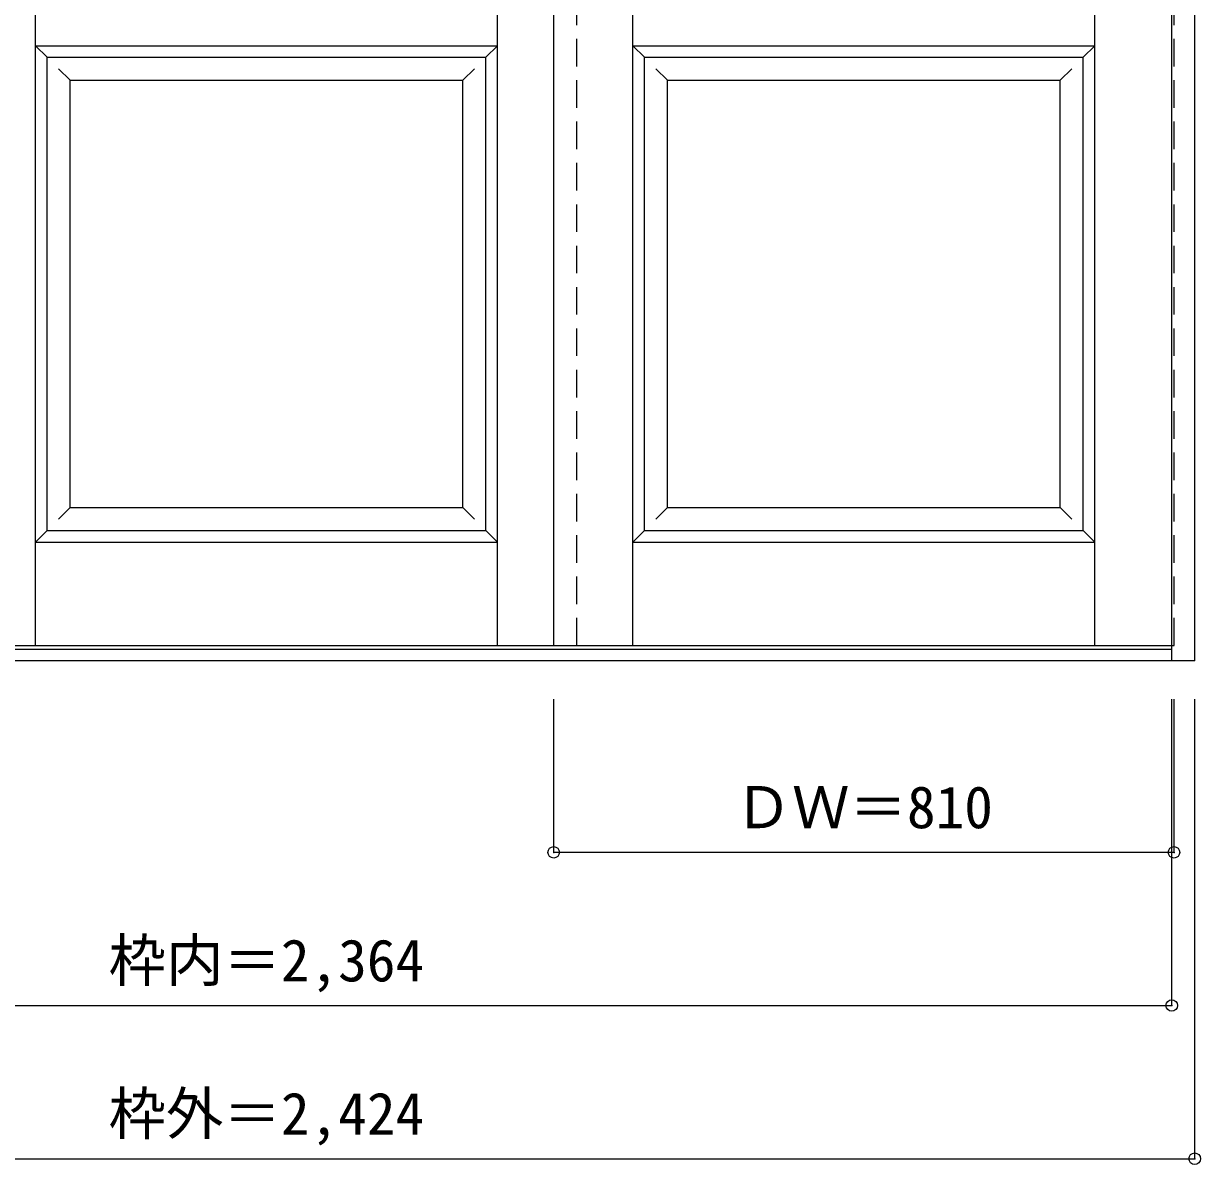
# Model space of a CAD drawing. Units: millimetres, scale not verified. Extents: x -1738 to 1238, y -2019 to 893.
# Drawn here: x -299 to 1238, y -2019 to -529 of the extents above; entities that cross this region are included whole.
import ezdxf
from ezdxf.enums import TextEntityAlignment as Align

# ---------------------------------------------------------------- set-up
doc = ezdxf.new("R2010")
doc.units = ezdxf.units.MM
doc.header["$LTSCALE"] = 30
doc.header["$PDMODE"] = 32
doc.header["$PDSIZE"] = 15
doc.linetypes.add('DASHED1', pattern=[1.8, 1.2, -0.6])
doc.layers.add('0-0', color=4, linetype='DASHED1')
doc.layers.add('0-1_寸法', color=7, linetype='Continuous')
doc.styles.add('ＭＳ ゴシック', font='')
doc.styles.get('ＭＳ ゴシック').set_extended_font_data('MS Gothic')

msp = doc.modelspace()

# ---------------------------------------------------------------- linework, layer by layer
at = {"layer": '0-0', "color": 3, "linetype": 'Continuous'}
for p, q in [((1200.73, -1361.31), (1200.73, 885.69)), ((1230.73, -1361.31), (1230.73, 885.69)), ((393.73, -1341.31), (393.73, 841.69)), ((-267.77, -573.31), (305.23, -573.31)), ((-267.77, -1191.31), (-267.77, -573.31)), ((305.23, -1191.31), (305.23, -573.31)), ((512.23, -573.31), (1085.23, -573.31)), ((512.23, -1191.31), (512.23, -573.31)), ((1085.23, -1191.31), (1085.23, -573.31)), ((-267.77, -1191.31), (305.23, -1191.31)), ((512.23, -1191.31), (1085.23, -1191.31)), ((-1163.27, -1341.31), (1200.73, -1341.31)), ((1200.73, -1346.31), (-1163.27, -1346.31)), ((1230.73, -1361.31), (-1193.27, -1361.31))]:
    msp.add_line(p, q, dxfattribs=at)
at = {"layer": '0-0', "color": 7, "linetype": 'Continuous'}
for p, q in [((-282.77, -1341.31), (-282.77, 841.69)), ((320.23, -1341.31), (320.23, 841.69)), ((497.23, -1341.31), (497.23, 841.69)), ((1100.23, -1341.31), (1100.23, 841.69)), ((-282.77, -558.31), (-267.77, -573.31)), ((-282.77, -558.31), (320.23, -558.31)), ((320.23, -558.31), (305.23, -573.31)), ((497.23, -558.31), (512.23, -573.31)), ((497.23, -558.31), (1100.23, -558.31)), ((1100.23, -558.31), (1085.23, -573.31)), ((-252.77, -588.31), (-237.77, -603.31)), ((290.23, -588.31), (275.23, -603.31)), ((527.23, -588.31), (542.23, -603.31)), ((1070.23, -588.31), (1055.23, -603.31)), ((-237.77, -1161.31), (-237.77, -603.31)), ((-237.77, -603.31), (275.23, -603.31)), ((275.23, -1161.31), (275.23, -603.31)), ((542.23, -1161.31), (542.23, -603.31)), ((542.23, -603.31), (1055.23, -603.31)), ((1055.23, -1161.31), (1055.23, -603.31)), ((-237.77, -1161.31), (-252.77, -1176.31)), ((-237.77, -1161.31), (275.23, -1161.31)), ((275.23, -1161.31), (290.23, -1176.31)), ((542.23, -1161.31), (527.23, -1176.31)), ((542.23, -1161.31), (1055.23, -1161.31)), ((1055.23, -1161.31), (1070.23, -1176.31)), ((-267.77, -1191.31), (-282.77, -1206.31)), ((305.23, -1191.31), (320.23, -1206.31)), ((512.23, -1191.31), (497.23, -1206.31)), ((1085.23, -1191.31), (1100.23, -1206.31)), ((-282.77, -1206.31), (320.23, -1206.31)), ((497.23, -1206.31), (1100.23, -1206.31))]:
    msp.add_line(p, q, dxfattribs=at)
at = {"layer": '0-0'}
for p, q in [((423.73, -1341.31), (423.73, 841.69)), ((1200.73, -1341.31), (1203.73, -1341.31))]:
    msp.add_line(p, q, dxfattribs=at)
msp.add_lwpolyline([(1203.73, -1341.31), (1203.73, 841.69), (1200.73, 841.69)], dxfattribs=at)
at = {"layer": '0-1_寸法', "color": 4}
for p, q in [((393.73, -1611.31), (393.73, -1411.31)), ((1203.73, -1611.31), (1203.73, -1411.31)), ((1203.73, -1611.31), (393.73, -1611.31))]:
    msp.add_line(p, q, dxfattribs=at)
for points in [[(-1193.27, -2011.31), (1230.73, -2011.31), (1230.73, -1411.31)], [(-1163.27, -1811.31), (1200.73, -1811.31), (1200.73, -1411.31)]]:
    msp.add_lwpolyline(points, dxfattribs=at)
at = {"layer": '0-1_寸法'}
for p in [(393.73, -1611.31), (1203.73, -1611.31), (1200.73, -1811.31), (1230.73, -2011.31)]:
    msp.add_point(p, dxfattribs=at)

# ---------------------------------------------------------------- texts
at = {"layer": '0-1_寸法', "style": 'ＭＳ ゴシック'}
for s, p in [('ＤＷ＝810', (629.98, -1596.31)), ('枠内＝2,364', (-187.52, -1796.31)), ('枠外＝2,424', (-187.52, -1996.31))]:
    msp.add_text(s, height=54.99, dxfattribs=at).set_placement(p, align=Align.BOTTOM_LEFT)

doc.saveas('drawing.dxf')
